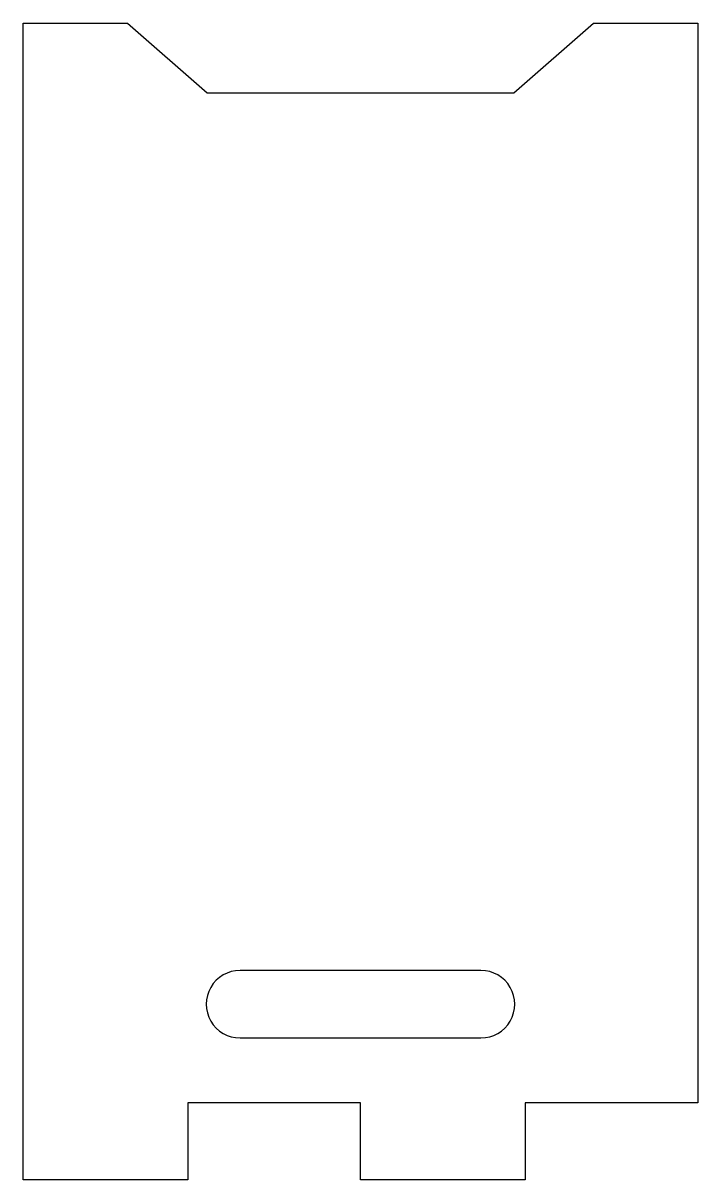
# Model space of a CAD drawing. Header units: millimetres. Extents: x -17.5 to 17.5, y -30 to 30.
import ezdxf

# ---------------------------------------------------------------- set-up
doc = ezdxf.new("R2010")
doc.units = ezdxf.units.MM
doc.layers.get('0').update_dxf_attribs({"linetype": 'CONTINUOUS'})

msp = doc.modelspace()

# ---------------------------------------------------------------- linework, layer by layer
msp.add_lwpolyline([(8.55, -30), (0, -30), (0, -26), (-8.95, -26), (-8.95, -30), (-17.5, -30), (-17.5, 30), (-12.085, 30), (-7.957, 26.377), (7.957, 26.377), (12.085, 30), (17.5, 30), (17.5, -26), (8.55, -26)], close=True)
msp.add_lwpolyline([(-6.25, -22.639), (6.25, -22.639, 1.000001), (6.25, -19.139), (-6.25, -19.139, 1.000001)], format="xyb", close=True)

doc.saveas('drawing.dxf')
